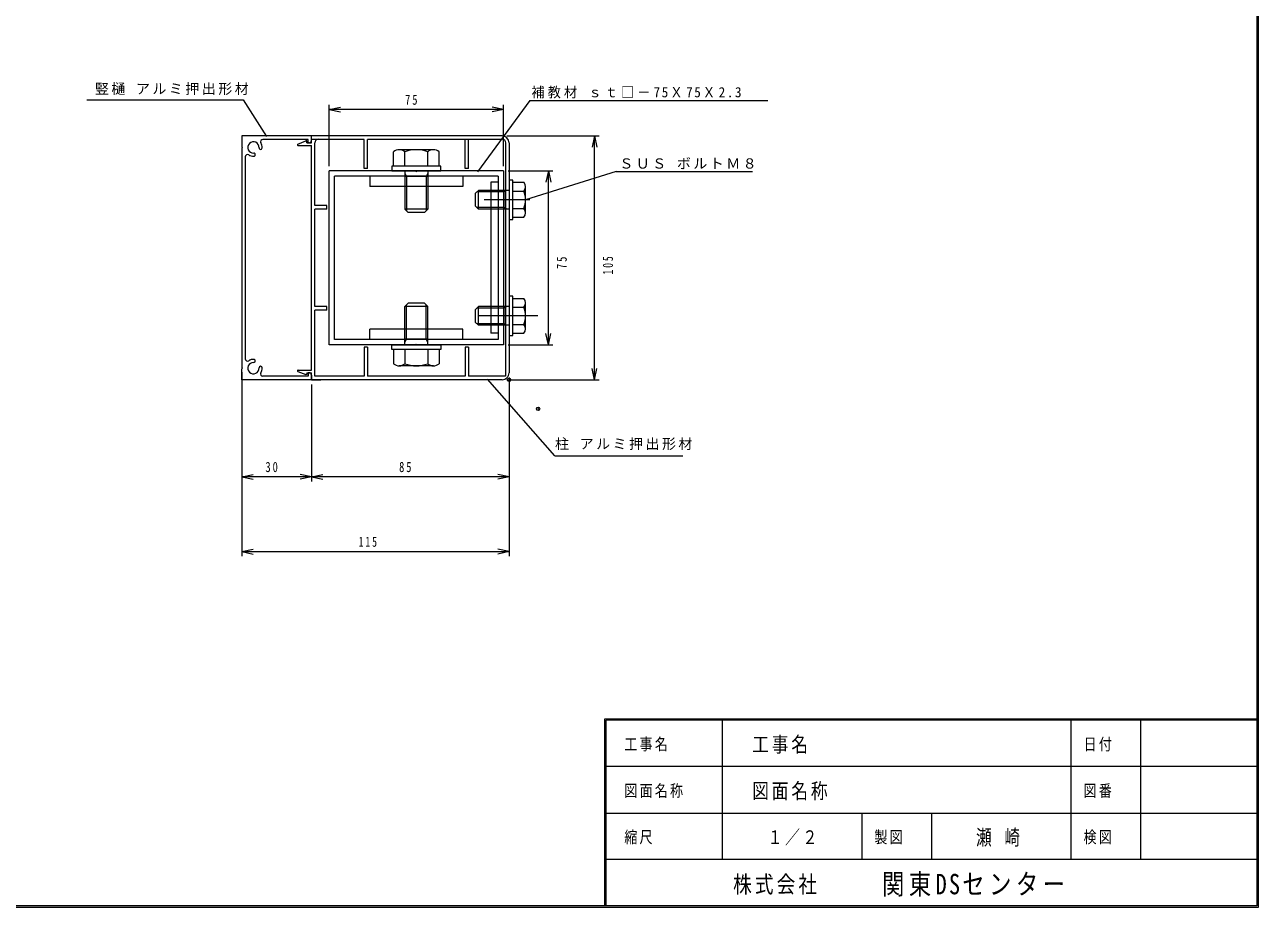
# Model space of a CAD drawing. Units: millimetres, scale not verified. Extents: x -560 to 560, y -380 to 380.
# Drawn here: x 29 to 560, y -380 to 0 of the extents above; entities that cross this region are included whole.
import ezdxf

# ---------------------------------------------------------------- set-up
doc = ezdxf.new("R2010")
doc.units = ezdxf.units.MM
doc.header["$LTSCALE"] = 3
doc.header["$PDMODE"] = 32
doc.header["$PDSIZE"] = 1.5
doc.layers.add('0-0_0', color=3, linetype='Continuous', lineweight=18)
doc.layers.add('0-1_1', color=7, linetype='Continuous', lineweight=18)
doc.styles.add('ＭＳ ゴシック', font='')
doc.styles.get('ＭＳ ゴシック').set_extended_font_data('MS Gothic')

# ---------------------------------------------------------------- blocks, each defined once
blk = doc.blocks.new('CADWIN-G0')
at = {"layer": '0-0_0'}
for p, q in [((146.777, -51.498), (150.095, -50.077)), ((146.896, -52.077), (152.595, -52.077)), ((150.595, -50.877), (152.595, -50.877)), ((151.595, -50.877), (151.095, -50.877)), ((152.595, -50.877), (152.595, -47.877)), ((234.594, -47.877), (152.595, -47.877)), ((152.595, -50.877), (152.595, -47.877)), ((175.195, -49.377), (152.595, -49.377)), ((152.595, -148.677), (152.595, -52.077)), ((153.994, -77.877), (153.994, -50.877)), ((175.195, -61.877), (175.195, -49.377)), ((234.594, -49.377), (176.695, -49.377)), ((176.695, -61.877), (176.695, -49.377)), ((218.695, -61.877), (218.695, -49.277)), ((220.195, -61.877), (220.195, -49.277)), ((237.594, -50.877), (237.594, -149.877)), ((122.594, -53.177), (122.594, -147.577)), ((124.094, -56.951), (124.094, -143.803)), ((176.695, -61.877), (175.195, -61.877)), ((220.195, -61.877), (218.695, -61.877)), ((159.195, -77.877), (153.994, -77.877)), ((159.195, -79.377), (153.994, -79.377)), ((159.195, -79.377), (153.994, -79.377)), ((153.994, -121.377), (153.994, -79.377)), ((159.195, -79.377), (159.195, -77.877)), ((159.195, -121.377), (153.994, -121.377)), ((159.195, -122.877), (159.195, -121.377)), ((159.195, -122.877), (153.994, -122.877)), ((153.994, -151.377), (153.994, -122.877)), ((175.195, -138.877), (175.195, -151.377)), ((176.695, -138.877), (175.195, -138.877)), ((176.695, -138.877), (176.695, -151.377)), ((218.695, -138.877), (218.695, -151.377)), ((220.195, -138.877), (218.695, -138.877)), ((220.195, -138.877), (220.195, -151.377)), ((146.777, -149.255), (150.095, -150.677)), ((146.896, -148.677), (152.595, -148.677)), ((150.595, -149.877), (152.595, -149.877)), ((151.595, -149.877), (151.095, -149.877)), ((152.595, -152.877), (152.595, -149.877)), ((152.595, -152.877), (152.595, -149.877)), ((152.595, -152.877), (156.595, -152.877)), ((234.594, -152.877), (152.595, -152.877)), ((175.195, -151.377), (153.994, -151.377)), ((218.695, -151.377), (176.695, -151.377))]:
    blk.add_line(p, q, dxfattribs=at)
at = {"layer": '0-0_0', "color": 6}
for p, q in [((235.195, -62.877), (160.195, -62.877)), ((160.195, -137.877), (160.195, -62.877)), ((235.195, -62.877), (235.195, -137.877)), ((232.894, -65.177), (162.494, -65.177)), ((162.494, -135.577), (162.494, -65.177)), ((232.894, -65.177), (232.894, -135.577)), ((235.195, -137.877), (160.195, -137.877)), ((232.894, -135.577), (162.494, -135.577))]:
    blk.add_line(p, q, dxfattribs=at)
at = {"layer": '0-0_0'}
for points in [[(152.595, -49.877), (152.595, -47.877), (122.594, -47.877), (122.594, -52.577)], [(122.594, -52.577), (122.894, -52.877), (122.594, -53.177)], [(151.095, -50.877), (151.095, -49.377), (131.669, -49.377)], [(150.595, -50.877), (150.595, -50.077), (150.095, -50.077)], [(236.094, -50.877), (236.094, -151.377), (220.195, -151.377)], [(122.594, -148.177), (122.894, -147.877), (122.594, -147.577)], [(152.595, -150.877), (152.595, -152.877), (122.594, -152.877), (122.594, -148.177)], [(151.095, -149.877), (151.095, -151.377), (131.669, -151.377)], [(150.595, -149.877), (150.595, -150.677), (150.095, -150.677)]]:
    blk.add_lwpolyline(points, dxfattribs=at)
for centre, radius, start, end in [((127.595, -52.877), 2.43, 356.87733, 273.12266), ((130.697, -53.009), 0.675, 179.99999, 0), ((131.669, -50.377), 1, 90, 211.53454), ((127.595, -52.877), 3.78, 357.99224, 31.53454), ((146.896, -51.775), 0.301, 113.19859, 269.99999), ((151.595, -49.877), 1, 269.99999, 0), ((155.595, -50.877), 1.6, 90, 180), ((234.594, -50.877), 3, 0, 90), ((234.594, -50.877), 1.6, 0, 90), ((125.094, -56.951), 1, 58.46546, 179.99999), ((127.595, -52.877), 3.78, 238.46545, 272.00775), ((127.727, -55.979), 0.675, 269.99999, 90), ((125.094, -143.803), 1, 180, 301.53454), ((127.595, -147.877), 2.43, 86.87734, 3.12266), ((127.595, -147.877), 3.78, 87.99224, 121.53454), ((127.727, -144.774), 0.675, 269.99999, 90), ((130.697, -147.744), 0.675, 0, 180), ((127.595, -147.877), 3.78, 328.46545, 2.00776), ((131.669, -150.377), 1, 148.46545, 269.99999), ((146.896, -148.978), 0.301, 90, 246.8014), ((151.595, -150.877), 1, 0, 90), ((234.594, -149.877), 3, 269.99999, 0)]:
    blk.add_arc(centre, radius, start, end, dxfattribs=at)
blk.add_point((237.594, -152.877), dxfattribs=at)
blk = doc.blocks.new('CADWIN-G6')
at = {"layer": '0-0_0'}
for p, q in [((239.195, -67.877), (244.002, -67.877)), ((224.394, -71.377), (223.195, -72.577)), ((223.195, -78.177), (223.195, -72.577)), ((224.394, -79.377), (224.394, -71.377)), ((237.594, -71.377), (224.394, -71.377)), ((235.445, -79.377), (235.445, -71.377)), ((239.195, -71.629), (244.002, -71.629)), ((244.695, -81), (244.695, -69.753)), ((224.394, -79.377), (223.195, -78.177)), ((237.594, -79.377), (224.394, -79.377)), ((239.195, -79.124), (244.002, -79.124)), ((239.195, -82.877), (244.002, -82.877))]:
    blk.add_line(p, q, dxfattribs=at)
blk.add_lwpolyline([(239.195, -66.877), (237.594, -66.877), (237.594, -83.877), (239.195, -83.877)], close=True, dxfattribs=at)
at = {"layer": '0-0_0', "color": 5}
for points in [[(236.527, -71.377), (235.445, -72.002), (223.769, -72.002)], [(236.527, -79.377), (235.445, -78.752), (223.769, -78.752)]]:
    blk.add_lwpolyline(points, dxfattribs=at)
at = {"layer": '0-0_0'}
for centre, radius, start, end in [((241.807, -69.753), 2.887, 319.4686, 40.5314), ((234.214, -75.377), 10.48, 339.04986, 20.95014), ((241.807, -81), 2.887, 319.4686, 40.5314)]:
    blk.add_arc(centre, radius, start, end, dxfattribs=at)
blk = doc.blocks.new('CADWIN-G7')
at = {"layer": '0-0_0'}
for p, q in [((224.394, -121.377), (223.195, -122.577)), ((224.394, -129.377), (224.394, -121.377)), ((237.594, -121.377), (224.394, -121.377)), ((235.445, -129.377), (235.445, -121.377)), ((239.195, -117.877), (244.002, -117.877)), ((239.195, -121.629), (244.002, -121.629)), ((244.695, -131), (244.695, -119.753)), ((223.195, -128.177), (223.195, -122.577)), ((224.394, -129.377), (223.195, -128.177)), ((237.594, -129.377), (224.394, -129.377)), ((239.195, -129.124), (244.002, -129.124)), ((239.195, -132.877), (244.002, -132.877))]:
    blk.add_line(p, q, dxfattribs=at)
at = {"layer": '0-0_0', "color": 5}
for points in [[(236.527, -121.377), (235.445, -122.002), (223.769, -122.002)], [(236.527, -129.377), (235.445, -128.752), (223.769, -128.752)]]:
    blk.add_lwpolyline(points, dxfattribs=at)
at = {"layer": '0-0_0'}
blk.add_lwpolyline([(239.195, -116.877), (237.594, -116.877), (237.594, -133.877), (239.195, -133.877)], close=True, dxfattribs=at)
for centre, radius, start, end in [((234.214, -125.377), 10.48, 339.04986, 20.95014), ((241.807, -119.753), 2.887, 319.4686, 40.5314), ((241.807, -131), 2.887, 319.4686, 40.5314)]:
    blk.add_arc(centre, radius, start, end, dxfattribs=at)

msp = doc.modelspace()

# ---------------------------------------------------------------- linework, layer by layer
at = {"layer": '0-0_0'}
for p, q in [((55.89, -32.311), (123.205, -32.311)), ((123.205, -32.311), (133.229, -48.081)), ((246.499, -32.713), (224.06, -63.412)), ((246.499, -32.713), (348.927, -32.713)), ((283.626, -63.257), (244.694, -75.377)), ((283.626, -63.257), (342.345, -63.257)), ((177.694, -65.177), (177.694, -69.677)), ((217.694, -65.177), (177.694, -65.177)), ((229.694, -67.877), (229.694, -132.877)), ((232.894, -67.877), (229.694, -67.877)), ((246.557, -75.377), (226.834, -75.377)), ((249.995, -125.377), (224.3, -125.377)), ((177.694, -135.577), (177.694, -131.077)), ((217.694, -135.577), (177.694, -135.577)), ((232.894, -132.877), (229.694, -132.877)), ((257.275, -185.61), (228.398, -152.589)), ((257.275, -185.61), (312.399, -185.61))]:
    msp.add_line(p, q, dxfattribs=at)
at = {"layer": '0-0_0', "color": 7}
for p, q in [((160.194, -60.877), (160.194, -34.557)), ((160.194, -36.557), (165.085, -35.518)), ((235.194, -36.557), (160.194, -36.557)), ((160.194, -36.557), (165.085, -37.597)), ((235.194, -36.557), (230.304, -35.518)), ((235.194, -36.557), (230.304, -37.597)), ((235.194, -60.877), (235.194, -34.557)), ((236.595, -47.877), (276.391, -47.877)), ((274.391, -47.877), (273.351, -52.767)), ((274.391, -152.877), (274.391, -47.877)), ((274.391, -47.877), (275.431, -52.767)), ((237.194, -62.877), (256.507, -62.877)), ((254.507, -62.877), (253.467, -67.767)), ((254.507, -137.877), (254.507, -62.877)), ((254.507, -62.877), (255.546, -67.767)), ((237.194, -137.877), (256.507, -137.877)), ((254.507, -137.877), (253.467, -132.986)), ((254.507, -137.877), (255.546, -132.986)), ((274.391, -152.877), (273.351, -147.986)), ((274.391, -152.877), (275.431, -147.986)), ((122.595, -149.577), (122.595, -228.857)), ((236.595, -152.877), (276.391, -152.877)), ((237.595, -151.877), (237.595, -228.857)), ((122.595, -154.877), (122.595, -196.682)), ((152.595, -154.877), (152.595, -196.682)), ((237.595, -154.877), (237.595, -196.682)), ((122.595, -194.682), (127.485, -193.642)), ((152.595, -194.682), (122.595, -194.682)), ((122.595, -194.682), (127.485, -195.721)), ((152.595, -194.682), (147.704, -193.642)), ((152.595, -194.682), (147.704, -195.721)), ((152.595, -194.682), (157.485, -193.642)), ((237.595, -194.682), (152.595, -194.682)), ((152.595, -194.682), (157.485, -195.721)), ((237.595, -194.682), (232.704, -193.642)), ((237.595, -194.682), (232.704, -195.721)), ((122.595, -226.857), (127.485, -225.817)), ((122.595, -226.857), (237.595, -226.857)), ((122.595, -226.857), (127.485, -227.897)), ((237.595, -226.857), (232.704, -225.817)), ((237.595, -226.857), (232.704, -227.897)), ((278.8, -379.4), (278.8, -298.8)), ((278.8, -298.8), (559.4, -298.8)), ((279.4, -379.4), (279.4, -299.4)), ((559.4, -299.4), (279.4, -299.4)), ((329.4, -359.4), (329.4, -299.4)), ((479.4, -359.4), (479.4, -299.4)), ((509.4, -359.4), (509.4, -299.4)), ((559.4, -319.4), (279.4, -319.4)), ((279.4, -339.4), (559.4, -339.4)), ((389.4, -339.4), (389.4, -359.4)), ((419.4, -339.4), (419.4, -359.4)), ((559.4, -359.4), (279.4, -359.4))]:
    msp.add_line(p, q, dxfattribs=at)
for points in [[(560, 380), (560, -380), (-560, -380), (-560, 380)], [(-559.4, -379.4), (-559.4, 379.4), (559.4, 379.4), (559.4, -379.4)]]:
    msp.add_lwpolyline(points, close=True, dxfattribs=at)
at = {"layer": '0-0_0'}
for points in [[(217.694, -65.177), (217.694, -69.677), (177.694, -69.677)], [(217.694, -135.577), (217.694, -131.077), (177.694, -131.077)]]:
    msp.add_lwpolyline(points, dxfattribs=at)
at = {"layer": '0-0_0', "color": 5}
msp.add_point((250.095, -165.377), dxfattribs=at)
at = {"layer": '0-1_1'}
for p, q in [((187.894, -60.877), (187.894, -54.772)), ((205.041, -53.877), (190.348, -53.877)), ((192.802, -60.877), (192.802, -54.772)), ((202.587, -60.877), (202.587, -54.772)), ((207.495, -60.877), (207.495, -54.772)), ((192.694, -62.877), (192.694, -79.377)), ((202.694, -62.877), (202.694, -79.377)), ((192.694, -64.078), (193.444, -65.377)), ((202.694, -65.377), (192.694, -65.377)), ((193.444, -65.377), (193.444, -80.127)), ((202.694, -64.078), (201.944, -65.377)), ((201.944, -65.377), (201.944, -80.127)), ((202.694, -79.377), (192.694, -79.377)), ((192.694, -79.377), (194.194, -80.877)), ((202.694, -79.377), (201.194, -80.877)), ((201.194, -80.877), (194.194, -80.877)), ((192.694, -121.377), (194.194, -119.877)), ((202.694, -121.377), (192.694, -121.377)), ((192.694, -137.877), (192.694, -121.377)), ((193.444, -135.377), (193.444, -120.627)), ((201.194, -119.877), (194.194, -119.877)), ((202.694, -121.377), (201.194, -119.877)), ((201.944, -135.377), (201.944, -120.627)), ((202.694, -137.877), (202.694, -121.377)), ((202.694, -135.377), (192.694, -135.377)), ((192.694, -136.676), (193.444, -135.377)), ((202.694, -136.676), (201.944, -135.377)), ((187.894, -139.877), (187.894, -145.982)), ((192.802, -139.877), (192.802, -145.982)), ((202.587, -139.877), (202.587, -145.982)), ((207.495, -139.877), (207.495, -145.982)), ((205.041, -146.877), (190.348, -146.877))]:
    msp.add_line(p, q, dxfattribs=at)
for points in [[(187.194, -60.877), (187.194, -62.877), (208.194, -62.877), (208.194, -60.877)], [(187.194, -139.877), (187.194, -137.877), (208.194, -137.877), (208.194, -139.877)]]:
    msp.add_lwpolyline(points, close=True, dxfattribs=at)
at = {"layer": '0-1_1', "color": 3}
for points in [[(197.394, -62.877), (197.694, -63.177), (197.995, -62.877)], [(197.394, -137.877), (197.694, -137.577), (197.995, -137.877)]]:
    msp.add_lwpolyline(points, dxfattribs=at)
at = {"layer": '0-1_1'}
for centre, radius, start, end in [((190.348, -57.688), 3.811, 49.92558, 130.07442), ((197.694, -67.698), 13.822, 69.26919, 110.73081), ((205.041, -57.688), 3.811, 49.92558, 130.07442), ((190.348, -143.065), 3.811, 229.92557, 310.07441), ((197.694, -133.055), 13.822, 249.26918, 290.73081), ((205.041, -143.065), 3.811, 229.92557, 310.07441)]:
    msp.add_arc(centre, radius, start, end, dxfattribs=at)

# ---------------------------------------------------------------- block references
at = {"layer": '0-0_0'}
for name in ['CADWIN-G0', 'CADWIN-G6', 'CADWIN-G7']:
    msp.add_blockref(name, (0, 0), dxfattribs=at)

# ---------------------------------------------------------------- texts
at = {"layer": '0-0_0', "color": 7, "attachment_point": 7, "style": 'ＭＳ ゴシック'}
for s, insert, char_height in [('\\T1.18;竪樋\\~アルミ押出形材', (59.394, -30.309), 4.399), ('\\T1.23;\\W0.95;補教材\\~ｓｔ□－75Ｘ75Ｘ2.3', (247.203, -31.765), 4.399), ('\\T1.37;\\W0.75;75', (192.894, -34.557), 4.399), ('\\T1.18;ＳＵＳ\\~ボルトＭ８', (285.04, -62.218), 4.399), ('\\T1.18;柱\\~アルミ押出形材', (257.394, -183.177), 4.399), ('\\T1.37;\\W0.75;30', (132.794, -192.682), 4.399), ('\\T1.37;\\W0.75;85', (190.294, -192.682), 4.399), ('\\T1.38;\\W0.7;115', (172.894, -224.857), 4.399), ('\\T1.17;\\W0.8;工事名', (287.2, -312.9), 5.132), ('\\T1.17;\\W0.8;工事名', (342.2, -313.9), 6.598), ('\\T1.17;\\W0.8;日付', (484.8, -312.9), 5.132), ('\\T1.17;\\W0.8;図面名称', (287.2, -332.9), 5.132), ('\\T1.17;\\W0.8;図面名称', (342.2, -333.9), 6.598), ('\\T1.17;\\W0.8;図番', (484.8, -332.9), 5.132), ('\\T1.17;\\W0.8;縮尺', (287.2, -352.9), 5.132), ('\\T1.17;\\W0.8;\u3000１／２', (341.4, -353.4), 5.865), ('\\T1.17;\\W0.8;製図', (394.8, -352.9), 5.132), ('\\T1.21;\\W0.75;瀬\\~崎', (438.503, -353.9), 6.598), ('\\T1.17;\\W0.8;検図', (484.8, -352.9), 5.132), ('\\T1.17;\\W0.8;株式会社', (334.025, -374.556), 7.331), ('\\T1.2;\\W0.8;関東DSセンター', (398.094, -375.363), 8.798)]:
    msp.add_mtext(s, dxfattribs=dict(at, insert=insert, char_height=char_height))
at = {"layer": '0-0_0', "color": 7, "char_height": 4.399, "attachment_point": 7, "rotation": 90, "style": 'ＭＳ ゴシック'}
for s, insert in [('\\T1.37;\\W0.75;75', (262.507, -105.177)), ('\\T1.38;\\W0.7;105', (282.391, -107.577))]:
    msp.add_mtext(s, dxfattribs=dict(at, insert=insert))

doc.saveas('drawing.dxf')
